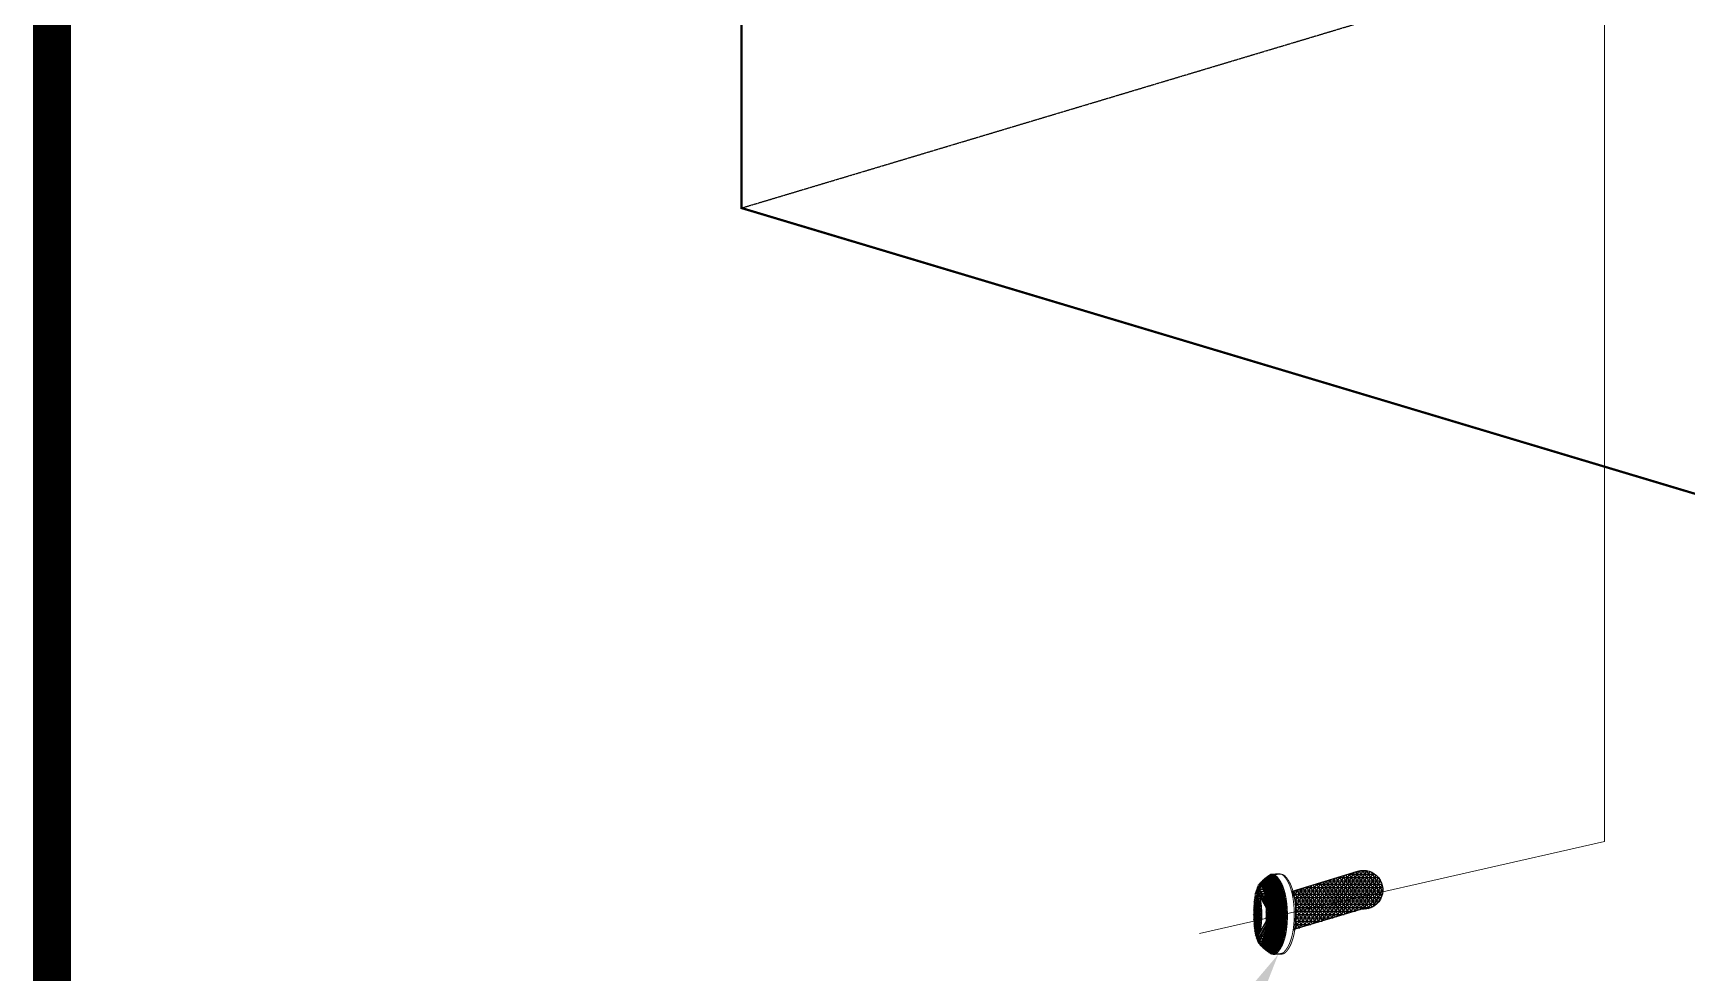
# Model space of a CAD drawing. Header units: millimetres. Extents: x 0 to 2669304, y -3314102 to 0.
# Drawn here: x 2461864 to 2466166, y -3180533 to -3178090 of the extents above; entities that cross this region are included whole.
import ezdxf

# ---------------------------------------------------------------- set-up
doc = ezdxf.new("R2010")
doc.units = ezdxf.units.MM
doc.header["$LTSCALE"] = 0.4
doc.header["$MEASUREMENT"] = 0
doc.linetypes.add('HIDDEN2', pattern=[0.1875, 0.125, -0.0625])
doc.layers.add('Dimensions', color=5, linetype='Continuous', lineweight=0)
doc.layers.add('M-Purlin', color=213, linetype='Continuous')
doc.layers.add('TRIMS', color=144, linetype='Continuous')

msp = doc.modelspace()

# ---------------------------------------------------------------- linework, layer by layer
at = {"color": 0, "linetype": 'Continuous'}
for p, q in [((2465230.4097, -3180394.712), (2465301.3025, -3180271.922)), ((2465242.582, -3180391.0479), (2465313.4232, -3180268.3473)), ((2465254.7543, -3180387.3837), (2465324.2347, -3180267.0401)), ((2465266.9266, -3180383.7196), (2465333.8293, -3180267.8406)), ((2465279.0989, -3180380.0554), (2465342.5098, -3180270.2244)), ((2465291.2712, -3180376.3913), (2465350.4002, -3180273.9768)), ((2465347.9657, -3180362.4078), (2465296.5587, -3180273.3682)), ((2465355.3413, -3180357.7638), (2465305.1103, -3180270.7612)), ((2465361.9414, -3180351.7767), (2465313.7326, -3180268.2764)), ((2465314.8174, -3180268.0439), (2465334.8897, -3180268.0439)), ((2465367.668, -3180344.2766), (2465323.0912, -3180267.0671)), ((2465372.2767, -3180334.8402), (2465333.5677, -3180267.7941)), ((2465375.1104, -3180322.3294), (2465345.8192, -3180271.5954)), ((2465144.5844, -3180334.339), (2465154.8436, -3180316.5696)), ((2465145.2384, -3180420.3008), (2465215.8682, -3180297.9664)), ((2465147.9798, -3180345.877), (2465167.0485, -3180312.8489)), ((2465148.0292, -3180398.0481), (2465203.6632, -3180301.6871)), ((2465148.7033, -3180379.4615), (2465191.4583, -3180305.4077)), ((2465148.7033, -3180362.0426), (2465179.2534, -3180309.1283)), ((2465157.3759, -3180416.6969), (2465228.0731, -3180294.2458)), ((2465209.3652, -3180401.0469), (2465159.7318, -3180315.0794)), ((2465217.933, -3180398.4678), (2465168.2835, -3180312.4725)), ((2465169.5482, -3180413.0328), (2465240.278, -3180290.5252)), ((2465171.1744, -3180311.5912), (2465374.9901, -3180311.5912)), ((2465226.5007, -3180395.8887), (2465176.8352, -3180309.8655)), ((2465181.7205, -3180409.3686), (2465252.4829, -3180286.8045)), ((2465235.0685, -3180393.3096), (2465185.3869, -3180307.2585)), ((2465193.8928, -3180405.7045), (2465264.6878, -3180283.0839)), ((2465243.6362, -3180390.7305), (2465193.9385, -3180304.6516)), ((2465199.7443, -3180302.8817), (2465373.1703, -3180302.8817)), ((2465252.204, -3180388.1514), (2465202.4902, -3180302.0446)), ((2465206.0651, -3180402.0403), (2465276.8927, -3180279.3633)), ((2465260.7717, -3180385.5723), (2465211.0419, -3180299.4377)), ((2465218.2374, -3180398.3762), (2465289.0976, -3180275.6427)), ((2465269.3395, -3180382.9932), (2465219.5936, -3180296.8307)), ((2465277.9073, -3180380.4141), (2465228.1452, -3180294.2238)), ((2465228.3142, -3180294.1723), (2465369.6154, -3180294.1723)), ((2465286.475, -3180377.835), (2465236.6969, -3180291.6168)), ((2465295.0428, -3180375.2559), (2465245.2486, -3180289.0099)), ((2465303.6105, -3180372.6768), (2465253.8003, -3180286.4029)), ((2465256.8841, -3180285.4628), (2465363.854, -3180285.4628)), ((2465312.1783, -3180370.0977), (2465262.352, -3180283.796)), ((2465320.9414, -3180367.8569), (2465270.9036, -3180281.189)), ((2465330.8776, -3180367.6481), (2465279.4553, -3180278.5821)), ((2465285.4541, -3180276.7534), (2465354.6316, -3180276.7534)), ((2465339.8305, -3180365.7361), (2465288.007, -3180275.9751)), ((2465303.4435, -3180372.7271), (2465357.5335, -3180279.0404)), ((2465315.6158, -3180369.063), (2465363.8706, -3180285.4831)), ((2465326.2931, -3180367.9882), (2465369.2779, -3180293.5364)), ((2465337.227, -3180366.469), (2465373.4292, -3180303.765)), ((2465372.0649, -3180299.6354), (2465363.9499, -3180285.5799)), ((2465141.1891, -3180322.8011), (2465142.6387, -3180320.2902)), ((2465142.6045, -3180320.3006), (2465375.2633, -3180320.3006)), ((2465192.2297, -3180406.2051), (2465142.6285, -3180320.2933)), ((2465143.0162, -3180329.0101), (2465374.0155, -3180329.0101)), ((2465145.5792, -3180337.7195), (2465371.1239, -3180337.7195)), ((2465148.1422, -3180346.429), (2465366.2453, -3180346.429)), ((2465183.6619, -3180408.7842), (2465148.6424, -3180348.1286)), ((2465148.7033, -3180355.1384), (2465358.5271, -3180355.1384)), ((2465200.7974, -3180403.626), (2465151.1801, -3180317.6864)), ((2465350.4028, -3180361.0667), (2465375.3385, -3180317.8768)), ((2465157.9586, -3180416.5215), (2465147.9768, -3180399.2324)), ((2465148.001, -3180398.6856), (2465217.2094, -3180398.6856)), ((2465148.3865, -3180389.9762), (2465246.1421, -3180389.9762)), ((2465166.5264, -3180413.9424), (2465148.6929, -3180383.0538)), ((2465148.7033, -3180363.8478), (2465344.924, -3180363.8478)), ((2465175.0942, -3180411.3633), (2465148.7033, -3180365.6531)), ((2465148.7033, -3180372.5573), (2465304.0076, -3180372.5573)), ((2465148.7033, -3180381.2667), (2465275.0749, -3180381.2667)), ((2465146.6779, -3180416.1045), (2465159.3439, -3180416.1045)), ((2465149.3909, -3180419.1006), (2465147.0443, -3180415.0363)), ((2465147.6154, -3180407.3951), (2465188.2766, -3180407.3951))]:
    msp.add_line(p, q, dxfattribs=at)
at = {"color": 0}
for p, q in [((2465043.9697, -3180326.136), (2465063.7972, -3180291.7937)), ((2465047.9449, -3180314.6118), (2465113.9184, -3180314.6118)), ((2465047.9725, -3180327.19), (2465067.8, -3180292.8477)), ((2465118.6698, -3180432.4721), (2465048.9663, -3180311.7421)), ((2465050.1321, -3180308.4665), (2465111.7769, -3180308.4665)), ((2465052.1704, -3180305.0011), (2465051.9005, -3180304.5335)), ((2465051.9477, -3180315.6658), (2465117.9212, -3180315.6658)), ((2465122.6726, -3180433.5261), (2465052.9691, -3180312.7961)), ((2465053.729, -3180302.3211), (2465109.2548, -3180302.3211)), ((2465054.1349, -3180309.5205), (2465115.7797, -3180309.5205)), ((2465056.1733, -3180306.0551), (2465055.9033, -3180305.5875)), ((2465059.2797, -3180305.0239), (2465056.1309, -3180299.5701)), ((2465057.7318, -3180303.3751), (2465113.2576, -3180303.3751)), ((2465059.3072, -3180296.1757), (2465106.0943, -3180296.1757)), ((2465063.2825, -3180306.0779), (2465060.1337, -3180300.6241)), ((2465122.5731, -3180402.3606), (2465060.5438, -3180294.9227)), ((2465061.2755, -3180308.4521), (2465077.029, -3180281.1664)), ((2465121.6224, -3180413.0047), (2465061.3022, -3180308.527)), ((2465063.3101, -3180297.2297), (2465110.0972, -3180297.2297)), ((2465063.9817, -3180316.0556), (2465086.4935, -3180277.064)), ((2465126.576, -3180403.4146), (2465064.5467, -3180295.9767)), ((2465123.134, -3180391.0412), (2465065.1308, -3180290.5768)), ((2465065.2784, -3180309.5061), (2465081.0318, -3180282.2204)), ((2465125.6253, -3180414.0587), (2465065.305, -3180309.581)), ((2465065.7429, -3180290.0303), (2465102.1908, -3180290.0303)), ((2465066.6879, -3180323.6592), (2465092.3276, -3180279.25)), ((2465067.9845, -3180317.1096), (2465090.4964, -3180278.118)), ((2465068.4548, -3180332.8895), (2465097.0067, -3180283.4363)), ((2465127.1368, -3180392.0952), (2465069.1336, -3180291.6308)), ((2465069.7457, -3180291.0843), (2465106.1936, -3180291.0843)), ((2465123.2229, -3180378.9045), (2465069.8853, -3180286.5211)), ((2465069.9167, -3180342.6482), (2465101.139, -3180288.5696)), ((2465070.6907, -3180324.7132), (2465096.3304, -3180280.304)), ((2465070.9798, -3180353.0976), (2465104.9561, -3180294.249)), ((2465071.4819, -3180364.5188), (2465108.4141, -3180300.5504)), ((2465071.8122, -3180388.5282), (2465114.1227, -3180315.2442)), ((2465071.9839, -3180375.94), (2465111.4472, -3180307.5877)), ((2465072.4577, -3180333.9435), (2465101.0095, -3180284.4903)), ((2465073.2644, -3180283.8849), (2465097.3971, -3180283.8849)), ((2465127.2257, -3180379.9585), (2465073.8881, -3180287.5751)), ((2465073.9196, -3180343.7022), (2465105.1418, -3180289.6236)), ((2465122.7205, -3180365.7435), (2465074.8026, -3180282.7474)), ((2465074.9827, -3180354.1516), (2465108.9589, -3180295.303)), ((2465075.4847, -3180365.5728), (2465112.4169, -3180301.6044)), ((2465075.8151, -3180389.5822), (2465118.1256, -3180316.2982)), ((2465075.9868, -3180376.994), (2465115.45, -3180308.6417)), ((2465077.2673, -3180284.9389), (2465101.3999, -3180284.9389)), ((2465126.7233, -3180366.7975), (2465078.8055, -3180283.8014)), ((2465121.4404, -3180351.2356), (2465079.8795, -3180279.2499)), ((2465082.2571, -3180277.7395), (2465089.1306, -3180277.7395)), ((2465125.4433, -3180352.2896), (2465083.8823, -3180280.3039)), ((2465119.041, -3180334.7888), (2465085.6435, -3180276.9427)), ((2465086.2599, -3180278.7935), (2465093.1334, -3180278.7935)), ((2465123.0438, -3180335.8428), (2465089.6463, -3180277.9967)), ((2465113.1358, -3180312.2701), (2465095.5764, -3180281.8562)), ((2465117.1386, -3180313.3241), (2465099.5792, -3180282.9102)), ((2465039.3693, -3180383.2672), (2465055.2863, -3180355.698)), ((2465039.6699, -3180370.4557), (2465053.8041, -3180345.9745)), ((2465056.5645, -3180386.3565), (2465040.2157, -3180358.0395)), ((2465040.2337, -3180357.6295), (2465055.4932, -3180357.6295)), ((2465040.2547, -3180357.152), (2465051.6687, -3180337.3823)), ((2465040.5038, -3180351.4842), (2465054.7348, -3180351.4842)), ((2465056.5045, -3180373.9617), (2465040.8635, -3180346.8707)), ((2465041.0929, -3180345.3388), (2465053.6813, -3180345.3388)), ((2465041.4833, -3180342.7333), (2465048.7257, -3180330.1891)), ((2465042.0136, -3180339.1934), (2465052.232, -3180339.1934)), ((2465055.7383, -3180360.3438), (2465042.3254, -3180337.112)), ((2465042.9342, -3180333.048), (2465050.0366, -3180333.048)), ((2465043.3721, -3180384.3212), (2465059.2892, -3180356.752)), ((2465043.6727, -3180371.5097), (2465057.807, -3180347.0285)), ((2465043.9563, -3180327.6461), (2465043.7873, -3180327.3534)), ((2465043.8548, -3180326.9026), (2465117.3754, -3180326.9026)), ((2465060.5673, -3180387.4105), (2465044.2185, -3180359.0935)), ((2465044.2365, -3180358.6835), (2465059.4961, -3180358.6835)), ((2465044.2575, -3180358.206), (2465055.6716, -3180338.4363)), ((2465044.5067, -3180352.5382), (2465058.7377, -3180352.5382)), ((2465060.5073, -3180375.0157), (2465044.8663, -3180347.9247)), ((2465045.0958, -3180346.3928), (2465057.6841, -3180346.3928)), ((2465045.4861, -3180343.7873), (2465052.7285, -3180331.2431)), ((2465045.7577, -3180320.7572), (2465115.7812, -3180320.7572)), ((2465046.0164, -3180340.2474), (2465056.2349, -3180340.2474)), ((2465116.5921, -3180441.1642), (2465046.2601, -3180319.3456)), ((2465059.7411, -3180361.3978), (2465046.3282, -3180338.166)), ((2465046.937, -3180334.102), (2465054.0394, -3180334.102)), ((2465047.1101, -3180443.6042), (2465116.5026, -3180323.413)), ((2465047.9591, -3180328.7001), (2465047.7901, -3180328.4074)), ((2465047.8576, -3180327.9566), (2465121.3783, -3180327.9566)), ((2465049.7605, -3180321.8112), (2465119.784, -3180321.8112)), ((2465049.8163, -3180451.2078), (2465118.5366, -3180332.1806)), ((2465120.5949, -3180442.2182), (2465050.2629, -3180320.3996)), ((2465051.113, -3180444.6582), (2465120.5054, -3180324.467)), ((2465053.8191, -3180452.2618), (2465122.5395, -3180333.2347)), ((2465057.5893, -3180462.3261), (2465121.4877, -3180351.6508)), ((2465061.5921, -3180463.3801), (2465125.4906, -3180352.7048)), ((2465067.738, -3180432.4573), (2465120.1707, -3180341.6411)), ((2465068.4786, -3180333.048), (2465118.7094, -3180333.048)), ((2465120.3411, -3180423.0761), (2465068.5189, -3180333.3175)), ((2465069.3992, -3180339.1934), (2465119.7922, -3180339.1934)), ((2465070.3198, -3180345.3388), (2465120.7003, -3180345.3388)), ((2465070.9089, -3180351.4842), (2465121.4688, -3180351.4842)), ((2465071.179, -3180357.6295), (2465122.0989, -3180357.6295)), ((2465071.7408, -3180433.5113), (2465124.1736, -3180342.6951)), ((2465072.4814, -3180334.102), (2465122.7122, -3180334.102)), ((2465124.3439, -3180424.1301), (2465072.5218, -3180334.3715)), ((2465073.402, -3180340.2474), (2465123.7951, -3180340.2474)), ((2465074.3226, -3180346.3928), (2465124.7031, -3180346.3928)), ((2465074.9117, -3180352.5382), (2465125.4717, -3180352.5382)), ((2465075.1819, -3180358.6835), (2465126.1018, -3180358.6835)), ((2465055.1226, -3180408.4406), (2465039.2688, -3180380.9809)), ((2465039.3228, -3180382.2111), (2465056.6119, -3180382.2111)), ((2465039.4233, -3180376.0657), (2465056.5574, -3180376.0657)), ((2465039.593, -3180388.3565), (2465056.5174, -3180388.3565)), ((2465039.6934, -3180369.9203), (2465056.3538, -3180369.9203)), ((2465056.0806, -3180397.8091), (2465039.7136, -3180369.4607)), ((2465053.5631, -3180418.0301), (2465039.8536, -3180394.2846)), ((2465039.8631, -3180394.5018), (2465056.2737, -3180394.5018)), ((2465039.8713, -3180394.6884), (2465056.173, -3180366.4531)), ((2465039.9636, -3180363.7749), (2465056.0007, -3180363.7749)), ((2465040.1333, -3180400.6472), (2465055.8803, -3180400.6472)), ((2465040.3734, -3180406.1095), (2465056.5909, -3180378.02)), ((2465041.3226, -3180416.7561), (2465056.4472, -3180390.5597)), ((2465059.1254, -3180409.4946), (2465043.2716, -3180382.0349)), ((2465043.3257, -3180383.2651), (2465060.6147, -3180383.2651)), ((2465043.4261, -3180377.1197), (2465060.5602, -3180377.1197)), ((2465043.5958, -3180389.4105), (2465060.5202, -3180389.4105)), ((2465043.6963, -3180370.9743), (2465060.3566, -3180370.9743)), ((2465060.0835, -3180398.8631), (2465043.7165, -3180370.5147)), ((2465057.5659, -3180419.0841), (2465043.8564, -3180395.3386)), ((2465043.866, -3180395.5558), (2465060.2765, -3180395.5558)), ((2465043.8742, -3180395.7424), (2465060.1758, -3180367.5071)), ((2465043.9664, -3180364.8289), (2465060.0035, -3180364.8289)), ((2465044.1361, -3180401.7012), (2465059.8832, -3180401.7012)), ((2465044.3762, -3180407.1635), (2465060.5937, -3180379.074)), ((2465045.3255, -3180417.8101), (2465060.45, -3180391.6137)), ((2465062.0613, -3180466.871), (2465122.4801, -3180362.2227)), ((2465066.0642, -3180467.925), (2465126.4829, -3180363.2767)), ((2465066.7051, -3180471.1187), (2465123.0906, -3180373.4561)), ((2465070.7079, -3180472.1727), (2465127.0934, -3180374.5101)), ((2465071.2795, -3180400.6472), (2465122.6877, -3180400.6472)), ((2465108.2732, -3180463.6278), (2465071.3242, -3180399.6302)), ((2465071.4492, -3180363.7749), (2465122.5916, -3180363.7749)), ((2465071.5146, -3180475.0791), (2465123.2404, -3180385.4874)), ((2465071.5496, -3180394.5018), (2465123.0115, -3180394.5018)), ((2465071.7193, -3180369.9203), (2465122.9475, -3180369.9203)), ((2465071.8198, -3180388.3565), (2465123.1993, -3180388.3565)), ((2465111.4456, -3180456.8318), (2465071.8262, -3180388.209)), ((2465071.9895, -3180376.0657), (2465123.1673, -3180376.0657)), ((2465114.1753, -3180449.269), (2465071.9959, -3180376.2121)), ((2465072.0899, -3180382.2111), (2465123.2511, -3180382.2111)), ((2465075.2823, -3180401.7012), (2465126.6906, -3180401.7012)), ((2465112.2761, -3180464.6818), (2465075.327, -3180400.6842)), ((2465075.452, -3180364.8289), (2465126.5944, -3180364.8289)), ((2465075.5174, -3180476.1331), (2465127.2432, -3180386.5414)), ((2465075.5525, -3180395.5558), (2465127.0144, -3180395.5558)), ((2465075.7222, -3180370.9743), (2465126.9504, -3180370.9743)), ((2465075.8226, -3180389.4105), (2465127.2021, -3180389.4105)), ((2465115.4485, -3180457.8858), (2465075.8291, -3180389.263)), ((2465075.9923, -3180377.1197), (2465127.1701, -3180377.1197)), ((2465118.1782, -3180450.323), (2465075.9987, -3180377.2661)), ((2465076.0927, -3180383.2651), (2465127.254, -3180383.2651)), ((2465076.4856, -3180478.7598), (2465122.8156, -3180398.5139)), ((2465080.4885, -3180479.8138), (2465126.8184, -3180399.5679)), ((2465040.4034, -3180406.7926), (2465055.3183, -3180406.7926)), ((2465051.3153, -3180426.4276), (2465040.4384, -3180407.5883)), ((2465040.7507, -3180412.938), (2465054.4812, -3180412.938)), ((2465041.6713, -3180419.0834), (2465053.3473, -3180419.0834)), ((2465048.2811, -3180433.463), (2465042.2642, -3180423.0415)), ((2465042.5919, -3180425.2288), (2465051.7217, -3180425.2288)), ((2465042.7846, -3180426.5148), (2465055.5677, -3180404.3738)), ((2465043.5125, -3180431.3742), (2465049.304, -3180431.3742)), ((2465044.4039, -3180436.0007), (2465052.8125, -3180421.4366)), ((2465044.4062, -3180407.8466), (2465059.3211, -3180407.8466)), ((2465055.3181, -3180427.4816), (2465044.4412, -3180408.6423)), ((2465044.7535, -3180413.992), (2465058.4841, -3180413.992)), ((2465044.9445, -3180437.5195), (2465117.5268, -3180437.5195)), ((2465045.6741, -3180420.1374), (2465057.3502, -3180420.1374)), ((2465052.2839, -3180434.517), (2465046.2671, -3180424.0955)), ((2465046.5947, -3180426.2828), (2465055.7245, -3180426.2828)), ((2465046.7874, -3180427.5688), (2465059.5705, -3180405.4278)), ((2465047.1317, -3180443.6649), (2465115.8967, -3180443.6649)), ((2465058.2618, -3180463.0409), (2465047.2228, -3180443.9207)), ((2465047.5154, -3180432.4282), (2465053.3069, -3180432.4282)), ((2465048.4068, -3180437.0547), (2465056.8154, -3180422.4906)), ((2465048.9473, -3180438.5735), (2465121.5296, -3180438.5735)), ((2465051.1346, -3180444.7189), (2465119.8996, -3180444.7189)), ((2465062.2647, -3180464.095), (2465051.2256, -3180444.9747)), ((2465091.2878, -3180483.3713), (2465065.8379, -3180439.2907)), ((2465067.9002, -3180431.3742), (2465118.8955, -3180431.3742)), ((2465096.519, -3180480.1411), (2465067.9956, -3180430.7373)), ((2465068.8208, -3180425.2288), (2465120.0098, -3180425.2288)), ((2465100.7807, -3180475.232), (2465069.4575, -3180420.9786)), ((2465069.7415, -3180419.0834), (2465120.8939, -3180419.0834)), ((2465095.2906, -3180484.4253), (2465069.8407, -3180440.3447)), ((2465070.6621, -3180412.938), (2465121.6297, -3180412.938)), ((2465104.6988, -3180469.7276), (2465070.8221, -3180411.0514)), ((2465071.0093, -3180406.7926), (2465122.2273, -3180406.7926)), ((2465071.9031, -3180432.4282), (2465122.8983, -3180432.4282)), ((2465100.5218, -3180481.1952), (2465071.9985, -3180431.7913)), ((2465072.8237, -3180426.2828), (2465124.0127, -3180426.2828)), ((2465104.7836, -3180476.286), (2465073.4604, -3180422.0326)), ((2465073.7443, -3180420.1374), (2465124.8967, -3180420.1374)), ((2465074.6649, -3180413.992), (2465125.6325, -3180413.992)), ((2465108.7017, -3180470.7816), (2465074.825, -3180412.1054)), ((2465075.0122, -3180407.8466), (2465126.2302, -3180407.8466)), ((2465081.6154, -3180482.1655), (2465121.6402, -3180412.8404)), ((2465085.6182, -3180483.2195), (2465125.6431, -3180413.8944)), ((2465087.4634, -3180484.3273), (2465119.3316, -3180429.1299)), ((2465091.4662, -3180485.3813), (2465123.3345, -3180430.1839)), ((2465049.3189, -3180449.8103), (2465113.9969, -3180449.8103)), ((2465052.0493, -3180455.9557), (2465052.8176, -3180455.9557)), ((2465053.2966, -3180457.4704), (2465053.8183, -3180456.5668)), ((2465053.3218, -3180450.8643), (2465117.9997, -3180450.8643)), ((2465056.0521, -3180457.0097), (2465056.8204, -3180457.0097)), ((2465057.2995, -3180458.5244), (2465057.8212, -3180457.6208)), ((2465057.3798, -3180462.1011), (2465109.0561, -3180462.1011)), ((2465058.5951, -3180455.9557), (2465111.7982, -3180455.9557)), ((2465072.9418, -3180476.1767), (2465060.4255, -3180454.4978)), ((2465061.3827, -3180463.1551), (2465113.0589, -3180463.1551)), ((2465062.598, -3180457.0097), (2465115.8011, -3180457.0097)), ((2465084.5131, -3180483.928), (2465063.1317, -3180446.8942)), ((2465063.5122, -3180468.2465), (2465105.6359, -3180468.2465)), ((2465076.9447, -3180477.2307), (2465064.4283, -3180455.5518)), ((2465088.516, -3180484.982), (2465067.1345, -3180447.9482)), ((2465067.515, -3180469.3005), (2465109.6388, -3180469.3005)), ((2465070.6428, -3180474.3919), (2465101.4262, -3180474.3919)), ((2465074.6457, -3180475.4459), (2465105.429, -3180475.4459)), ((2465079.0918, -3180480.5372), (2465096.0701, -3180480.5372)), ((2465083.0946, -3180481.5912), (2465100.0729, -3180481.5912)), ((2465097.6098, -3180479.044), (2465113.297, -3180451.8728)), ((2465101.6126, -3180480.098), (2465117.2999, -3180452.9268))]:
    msp.add_line(p, q, dxfattribs=at)
at = {"linetype": 'Continuous'}
msp.add_lwpolyline([(2465140.6303, -3180320.9024), (2465310.1319, -3180269.2304, -1.237151542), (2465318.4816, -3180367.605, 0.397281923), (2465317.09, -3180368.6192, 1.204133843), (2465317.09, -3180368.6192, -1), (2465317.09, -3180368.6192), (2465146.5168, -3180419.9658), (2465144.5285, -3180422.3702), (2465147.3117, -3180414.2569), (2465148.7033, -3180382.8176), (2465148.7033, -3180348.3358)], format="xyb", close=True, dxfattribs=at)
at = {"const_width": 2.4582}
for points in [[(2465055.7064, -3180457.7198), (2465060.2708, -3180454.9324), (2465067.3513, -3180435.0384), (2465070.7712, -3180412.2095), (2465072.1748, -3180380.2808), (2465070.7712, -3180348.3521), (2465067.3513, -3180325.5231), (2465060.2708, -3180305.6292), (2465055.7064, -3180302.8417), (2465051.1419, -3180305.6292), (2465044.0615, -3180325.5231), (2465040.6415, -3180348.3521), (2465039.238, -3180380.2808), (2465040.6415, -3180412.2095), (2465044.0615, -3180435.0384), (2465051.1419, -3180454.9324)], [(2465059.7092, -3180458.7738), (2465064.2737, -3180455.9864), (2465071.3541, -3180436.0924), (2465074.7741, -3180413.2635), (2465076.1776, -3180381.3348), (2465074.7741, -3180349.4061), (2465071.3541, -3180326.5771), (2465064.2737, -3180306.6832), (2465059.7092, -3180303.8957), (2465055.1448, -3180306.6832), (2465048.0643, -3180326.5771), (2465044.6444, -3180349.4061), (2465043.2408, -3180381.3348), (2465044.6444, -3180413.2635), (2465048.0643, -3180436.0924), (2465055.1448, -3180455.9864)]]:
    msp.add_lwpolyline(points, close=True, dxfattribs=at)
for points in [[(2465050.981, -3180454.6173, 0.095437445), (2465085.4169, -3180484.4551, 0.002390685), (2465085.5741, -3180484.4544, 0.212755143), (2465097.749, -3180478.8881, 0.094226861), (2465112.6187, -3180453.7876, 0.05090331), (2465120.393, -3180422.7192, 0.038279383), (2465123.2394, -3180380.2743, 0.038279383), (2465119.5818, -3180337.8916, 0.05090331), (2465111.2147, -3180306.9775, 0.094226861), (2465095.8678, -3180282.166, 0.210257515), (2465083.7459, -3180276.8328, 0.089592378), (2465051.511, -3180305.0188, 0.002390685)], [(2465054.9839, -3180455.6713, 0.095437445), (2465089.4197, -3180485.5091, 0.002390685), (2465089.577, -3180485.5084, 0.212755143), (2465101.7519, -3180479.9421, 0.094226861), (2465116.6215, -3180454.8416, 0.05090331), (2465124.3959, -3180423.7732, 0.038279383), (2465127.2422, -3180381.3283, 0.038279383), (2465123.5847, -3180338.9456, 0.05090331), (2465115.2176, -3180308.0315, 0.094226861), (2465099.8706, -3180283.22, 0.210257515), (2465087.7487, -3180277.8868, 0.089592378), (2465055.5139, -3180306.0728, 0.002390685)], [(2465107.9227, -3180483.4866, 0.202830571), (2465119.4722, -3180477.9382, 0.094226861), (2465134.3419, -3180452.8377, 0.05090331), (2465142.1162, -3180421.7694, 0.038279383), (2465144.9625, -3180379.3244, 0.038279383), (2465141.305, -3180336.9417, 0.05090331), (2465132.9379, -3180306.0277, 0.094226861), (2465117.5909, -3180281.2162, 0.212755143), (2465105.3118, -3180275.8837, 0.033996461), (2465103.0852, -3180276.0567, 0.094226861)], [(2465111.9256, -3180484.5406, 0.202830571), (2465123.475, -3180478.9922, 0.094226861), (2465138.3447, -3180453.8918, 0.05090331), (2465146.1191, -3180422.8234, 0.038279383), (2465148.9654, -3180380.3784, 0.038279383), (2465145.3079, -3180337.9957, 0.05090331), (2465136.9407, -3180307.0817, 0.094226861), (2465121.5938, -3180282.2702, 0.212755143), (2465109.3147, -3180276.9377, 0.033996461), (2465107.088, -3180277.1107, 0.094226861)], [(2465045.1417, -3180435.3287, 0.2811977), (2465048.3212, -3180433.387, 0.066291697), (2465053.2533, -3180419.5293, 0.030429397), (2465055.6356, -3180403.6271, 0.021968776), (2465056.6132, -3180381.3862, 0.021968776), (2465055.6356, -3180359.1453, 0.030429397), (2465053.2533, -3180343.2431, 0.066291697), (2465048.3212, -3180329.3854, 0.2811977), (2465045.1417, -3180327.4438, 0.112559032), (2465043.5924, -3180327.797, 0.066291697)], [(2465049.1445, -3180436.3827, 0.2811977), (2465052.324, -3180434.441, 0.066291697), (2465057.2561, -3180420.5833, 0.030429397), (2465059.6384, -3180404.6811, 0.021968776), (2465060.6161, -3180382.4402, 0.021968776), (2465059.6384, -3180360.1993, 0.030429397), (2465057.2561, -3180344.2971, 0.066291697), (2465052.324, -3180330.4394, 0.2811977), (2465049.1445, -3180328.4978, 0.112559032), (2465047.5952, -3180328.851, 0.066291697)]]:
    msp.add_lwpolyline(points, format="xyb", dxfattribs=at)
for points in [[(2465083.7459, -3180276.8328), (2465104.1478, -3180275.883)], [(2465087.7487, -3180277.8868), (2465108.1507, -3180276.937)], [(2465085.4169, -3180484.4551), (2465108.6044, -3180483.4866)], [(2465089.4197, -3180485.5091), (2465112.6072, -3180484.5406)]]:
    msp.add_lwpolyline(points, dxfattribs=at)
for points in [[(2465044.0896, -3180435.1704, 0.074835318), (2465045.1417, -3180435.3287, 0.2811977)], [(2465048.0925, -3180436.2244, 0.074835318), (2465049.1445, -3180436.3827, 0.2811977)]]:
    msp.add_lwpolyline(points, format="xyb")
at = {"layer": 'Dimensions'}
msp.add_lwpolyline([(2468193.1637, -3177138.3232), (2465951.8821, -3177796.7368), (2465951.8821, -3180191.6261), (2464898.5761, -3180430.8028)], dxfattribs=at)
msp.add_solid([(2464781.328, -3180864.6905), (2464921.9124, -3180948.6565), (2465103.5181, -3180484.9203)], dxfattribs=at)
at = {"layer": 'M-Purlin', "linetype": 'Continuous', "const_width": 98.2504}
msp.add_lwpolyline([(2461913.4555, -3187894.1192), (2539605.6915, -3187894.1192), (2539605.6915, -3158910.2629), (2461913.4555, -3158910.2629)], close=True, dxfattribs=at)
at = {"layer": 'TRIMS', "linetype": 'Continuous', "const_width": 5.8527}
msp.add_lwpolyline([(2463624.5209, -3173985.199), (2463032.3867, -3174162.5622), (2463032.3853, -3175689.8512), (2463706.8795, -3176239.7192), (2463706.8795, -3177098.4497), (2463864.3405, -3177276.7162), (2463544.6239, -3177246.8445), (2463706.8795, -3177429.773), (2463706.8795, -3178544.8063), (2469785.0394, -3180365.4096)], dxfattribs=at)
at = {"layer": 'TRIMS', "linetype": 'HIDDEN2'}
msp.add_lwpolyline([(2463706.8795, -3178544.8063), (2466387.3398, -3177741.9228), (2466388.8349, -3174811.382)], dxfattribs=at)

doc.saveas('drawing.dxf')
